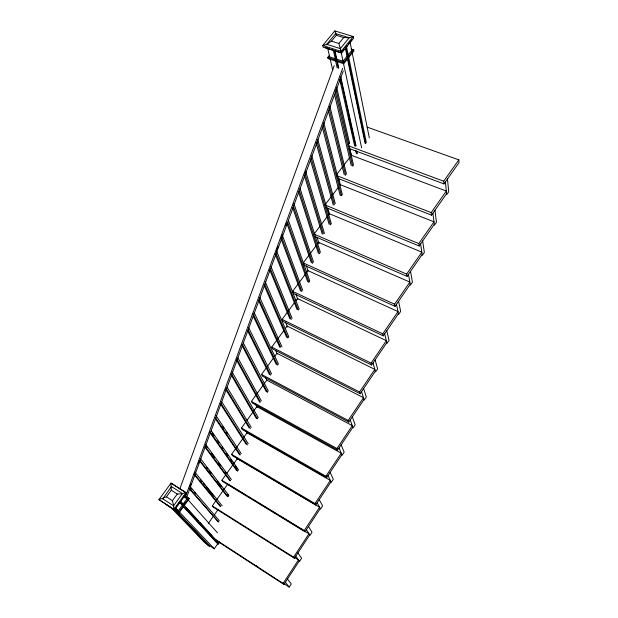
<?xml version="1.0" encoding="UTF-8"?>
<svg xmlns="http://www.w3.org/2000/svg" width="618" height="618" viewBox="0 0 618 618"><rect width="100%" height="100%" fill="white"/><g stroke="black" fill="none" stroke-linecap="round" stroke-linejoin="round"><path stroke-width="0.93" d="M184.805 495.69L189.216 498.687L178.911 512.986L158.942 499.614L166.427 496.833L171.279 490.198L171.055 483.114L186.049 492.592L186.651 493.28L174.562 509.981M179.83 488.869L334.23 65.632M185.083 497.822L342.658 68.343M189.904 486.598L190.9 483.879M194.23 474.825L195.226 472.106M198.548 463.044L199.544 460.333M277.019 249.278L278.015 246.559M281.337 237.505L282.333 234.786M285.663 225.732L286.659 223.013M186.651 497.366L343.253 70.931M282.774 582.913L289.224 587.1L291.287 583.933L287.44 579.081M299.243 561.013L283.932 584.45L283.106 583.438L298.479 559.931L294.423 557.374M309.695 534.956L294.392 558.278L293.596 557.166L308.961 533.774L304.859 531.264M225.74 474.879L221.885 480.294L222.889 481.623L304.991 531.766L320.286 508.56M304.991 531.766L304.226 530.545L319.583 507.27L237.304 458.641L226.837 473.334M315.728 504.891L314.995 503.57L330.344 480.425L247.022 432.793L231.603 454.33L232.584 455.76L315.728 504.891L331.009 481.816M341.878 454.717L326.605 477.668L325.91 476.239L341.252 453.218L256.864 406.629L246.953 420.387M262.974 385.439L251.41 401.406L252.337 403.029L337.637 450.074L352.893 427.254M337.637 450.074L336.972 448.529L352.299 425.647L266.829 380.124L264.079 383.925M364.056 399.429L348.815 422.102L348.189 420.449L363.5 397.706L276.926 353.28L274.724 356.3M283.732 330.754L271.742 347.1L272.608 348.938L360.139 393.751L375.373 371.225M360.139 393.751L359.56 391.974L374.848 369.386L287.154 326.088L285.439 328.421M386.837 342.635L371.627 365.006L371.086 363.114L386.358 340.68L297.513 298.548L295.798 300.866M298.309 283.685L292.608 291.356L293.403 293.426L383.276 335.868L382.766 333.851L398.023 311.58L308.003 270.645L299.452 282.156M383.276 335.868L398.463 313.658M316.354 245.423L303.245 262.936L304.01 265.114L395.08 306.327L410.244 284.28M395.08 306.327L394.616 304.18L409.85 282.071L318.633 242.38L317.498 243.901M314.763 236.431L407.053 276.362L406.636 274.091L421.839 252.159L329.409 213.735L328.266 215.249M407.053 276.362L422.194 254.492M171.34 507.849L204.319 542.256L214.268 548.792L219.174 541.716M183.291 506.497L218.162 544.134L218.857 543.129L183.932 505.014M325.655 207.362L419.197 245.979L418.819 243.577L433.998 221.823L340.325 184.712M176.308 510.738L209.672 545.771L209.324 546.273L177.953 512.855M419.197 245.979L434.307 224.288M189.185 488.653L218.37 521.886L219.243 520.634L190.143 486.629M337.582 178.254L431.511 215.164L431.179 212.623L446.327 191.055L351.387 155.303M431.511 215.164L446.598 193.658M208.312 523.438L213.264 516.409M214.369 514.848L218.224 509.371M199.313 460.588L226.76 495.852L227.918 496.563L228.791 495.327L200.371 458.502M294.392 558.278L213.318 507.169L212.283 505.933L227.702 484.164L229.348 485.169M209.595 432.121L236.416 470.228L237.59 470.931L238.463 469.695L211.286 430.754M349.68 148.706L444.002 183.909L443.716 181.221L458.834 159.853L367.131 127.115M444.002 183.909L459.058 162.596L458.834 159.853M231.117 374.817L256.099 418.015L257.304 418.687L258.177 417.467L231.951 371.712M326.605 477.668L242.395 429.564L241.445 428.035L245.848 421.916M241.8 345.068L266.134 391.403L267.347 392.059L268.22 390.846L243.214 342.758M178.301 510.808L187.038 498.703L188.822 498.239L178.502 512.554L178.301 510.808L175.195 508.792M179.738 502.395L182.835 505.539L183.531 504.574L180.217 500.959M184.164 503.678L185.253 502.171M173.936 509.325L173.542 505.779L182.426 493.535L186.049 492.592L173.936 509.325L158.942 499.614L171.055 483.114L186.651 493.28M176.987 505.609L179.189 502.565M179.985 501.468L180.487 500.781M183.044 497.243L184.141 495.721M173.751 505.995L172.43 500.696L177.281 494.021L182.627 493.759M264.11 285.238L286.582 337.15L287.834 337.776L288.706 336.578L265.307 281.955M348.815 422.102L262.411 376.161L261.514 374.423L273.627 357.807M162.766 498.904L171.433 486.559L182.426 493.535M286.976 223.6L307.571 281.468L308.853 282.055L309.726 280.881L288.374 220.224M371.627 365.006L282.936 321.36L282.102 319.413L294.662 302.411M320.294 225.825L314.029 234.129L406.636 274.091M321.43 224.311L327.131 216.756M322.302 127.169L340.109 195.141L341.445 195.682L342.31 194.531L323.762 122.743M325.524 204.187L338.618 186.96M336.594 174.608L342.851 166.443M343.987 164.96L349.68 157.528M348.436 143.832L349.61 142.302M343.685 63.693L343.029 61.236L351.735 50.491L353.743 49.903L353.959 50.993L343.685 63.693L327.934 58.571L327.679 57.497L329.502 55.28M345.215 47.493L347.046 56.277L347.656 56.47L348.351 55.612L346.497 46.628L345.114 47.617A1.676 0.973 43.3 0 0 346.134 46.898M336.462 59.73L334.469 50.792L334.917 50.498L336.856 59.235L336.462 59.73L335.396 59.382L335.798 58.895M344.234 49.208L341.337 52.762L325.392 47.671M345.392 47.787L347.022 45.786A1.676 0.973 43.3 0 1 346.443 46.535M348.289 44.233L351.773 39.969M341.53 53.04L353.581 38.254L353.257 36.57L334.825 30.9L322.72 45.493L323.106 47.161L341.53 53.04L338.88 43.469L343.724 37.567L349.17 37.76L353.257 36.57L341.175 51.371L322.72 45.493L326.783 44.311L331.487 41.143L336.339 35.28L334.825 30.9M340.433 49.154L340.309 48.598L349.17 37.76L335.651 33.588L326.783 44.311L326.907 44.867M336.339 35.28L343.724 37.567M331.487 41.143L338.88 43.469M351.117 49.077L353.743 49.903L343.454 62.611L327.679 57.497L329.68 56.91L343.029 61.236M326.783 44.311L340.309 48.598M334.917 50.498L335.072 50.545A1.723 0.834 -73.8 0 1 334.014 50.437M347.741 55.419L348.351 55.612M349.054 146.033L443.716 181.221M336.926 175.705L431.179 212.623M324.952 204.937L418.819 243.577M303.245 262.936L394.616 304.18M292.608 291.356L382.766 333.851M282.102 319.413L371.086 363.114M271.742 347.1L359.56 391.974M261.514 374.423L348.189 420.449M251.41 401.406L336.972 448.529M241.445 428.035L325.91 476.239M231.603 454.33L314.995 503.57M221.885 480.294L304.226 530.545M230.985 486.173L246.582 495.69M248.22 496.694L251.503 498.695M253.148 499.699L255.613 501.206M257.25 502.202L268.745 509.217M270.383 510.221L276.949 514.23M278.594 515.234L285.979 519.746M287.617 520.742L299.112 527.757M300.75 528.761L303.214 530.267M227.633 494.609L228.791 495.327M212.283 505.933L293.596 557.166M186.01 496.648L189.216 498.687M184.712 497.22L187.038 498.703M171.279 490.198L177.281 494.021M183.531 504.574L180.441 501.43M166.427 496.833L172.43 500.696M162.549 498.68L173.542 505.779M174.832 508.722L177.938 510.731M178.911 512.986L165.655 504.234M256.184 565.64L257.799 566.683M213.249 538.039L283.106 583.438M214.384 539.228L283.932 584.45M218.857 543.129L217.103 541.422M173.952 509.224L209.324 546.273M172.963 508.583L208.421 545.679M175.056 507.378L214.268 548.792M179.514 501.932L182.835 505.539M183.137 506.111L218.162 544.134M186.026 507.517L198.324 520.943M199.622 522.349L211.928 535.775M184.527 495.891L217.474 532.816M189.17 487.981L218.37 521.886M190.777 488.035L192.02 489.479M194.5 492.376L195.744 493.828M194.261 473.96L220.726 506.32M194.23 474.663L220.17 506.335M195.242 472.615L222.21 505.81M200.611 479.977L201.808 481.453M203.616 483.67L204.821 485.145M206.018 486.621L213.836 496.223M285.338 582.295L289.224 587.1M199.977 460.588L227.918 496.563M206.682 467.525L207.849 469.031M209.015 470.537L211.341 473.542M217.157 481.067L221.236 486.335M204.998 447.169L229.881 480.789M205.122 446.389L230.491 480.734M205.972 445.841L207.092 447.37M211.603 453.504L214.423 457.328M218.363 462.697L220.618 465.756M225.122 471.889L226.25 473.419M205.539 444.288L231.371 479.491M295.798 556.138L299.529 561.414L301.592 558.255L297.899 552.932M210.313 432.082L237.59 470.931M212.206 433.133L213.836 435.474M217.66 440.935L218.749 442.488M222.024 447.169L223.113 448.73M226.381 453.403L228.019 455.744M230.746 459.645L232.383 461.978M235.11 465.879L237.297 469M236.555 457.544L237.575 459.043M215.327 418.533L239.707 454.925M215.535 417.683L240.363 454.833M222.634 426.729L223.685 428.313M226.327 432.283L227.385 433.867M215.991 415.566L241.244 453.597M220.549 404.064L246.196 444.288M220.804 403.175L247.385 444.975M221.777 401.855L248.258 443.747M306.389 529.634L309.966 535.397L312.028 532.252L308.49 526.443M245.794 430.816L247.285 433.226M225.809 389.494L249.147 427.919M226.111 388.567L250.352 428.606M227.084 387.254L251.232 427.37M231.456 373.859L257.304 418.687M255.481 404.172L257.219 407.254M236.455 360.039L259.707 402.218M236.841 359.043L260.456 402.04M317.127 502.774L320.541 509.031L322.604 505.91L319.228 499.607M237.814 357.737L261.337 400.819M242.673 344.906L267.347 392.059M265.493 377.505L266.752 379.97M247.656 330.924L269.487 374.547M248.127 329.888L270.715 375.203M248.675 327.733L271.596 373.983M328.011 475.559L331.256 482.326L333.318 479.22L330.105 472.407M253.11 315.837L276.292 364.45M253.21 313.898L277.528 365.091L278.401 363.886L254.183 312.6M275.636 350.499L277.258 353.99M258.571 300.541L279.846 347.378M259.127 299.467L280.703 347.138M259.714 297.304L281.97 346.806M264.705 284.118L287.834 337.776M339.035 447.98L342.117 455.273L344.172 452.183L341.128 444.844M285.416 321.97L287.54 327.007M269.695 269.819L289.942 318.903M270.329 268.66L291.202 319.521M270.939 266.489L292.082 318.316M275.288 254.191L297.011 309.487M275.968 253.032L298.27 310.097L299.143 308.907L276.594 250.862M295.837 294.191L297.884 299.521M280.966 238.548L300.58 291.001M281.677 237.351L301.862 291.603M282.31 235.172L302.743 290.414M350.213 420.024L353.117 427.849L355.172 424.782L352.306 416.903M287.725 222.387L308.853 282.055M306.319 265.81L308.119 270.97M292.693 207.633L311.372 262.797M293.179 205.508L312.669 263.376M293.851 203.345L313.55 262.194M361.538 391.681L364.265 400.062L366.319 397.011L363.631 388.591M298.486 191.65L318.278 253.071L319.576 253.643L299.313 190.398M299.993 188.227L320.441 252.476M317.026 237.281L319.027 243.623M304.303 175.45L322.272 234.152M304.883 173.264L323.307 233.797M305.586 171.101L324.465 233.542M310.429 160.054L329.116 224.303M311.063 157.853L330.437 224.859L331.302 223.693L311.773 155.697M327.81 208.15L329.572 214.315M373.025 362.959L375.566 371.905L377.613 368.876L375.111 359.885M316.099 142.797L333.311 205.122M317.034 141.476L334.384 204.736M317.752 139.313L335.265 203.569M323.029 124.906L341.445 195.682M338.571 177.914L340.479 185.323M328.305 110.491L344.272 174.824M329.077 108.212L345.624 175.35M384.666 333.828L387.015 343.361L389.062 340.348L386.752 330.777M329.819 106.057L346.497 174.199M334.57 94.616L351.248 165.593M335.165 91.387L352.6 166.111L353.465 164.967L335.922 89.239M349.912 148.93L351.58 156.153M327.555 47.679L329.718 57.072M330.151 58.949L332.747 70.22M336.632 87.123L349.603 143.469M333.396 50.452L335.396 59.382M335.489 60.41L337.173 67.926M339.699 79.204L354.632 145.91M355.69 150.614L356.316 153.426L357.405 153.836L356.771 151.016M336.702 60.803L338.37 68.32M340.255 76.779L355.729 146.319M340.711 81.545L341.345 84.365M348.691 117.258L349.525 121.02M349.95 122.897L350.785 126.659M351.209 128.536L352.044 132.298M337.304 61.259L338.764 67.841M340.85 77.235L356.084 145.863M341.036 51.974L343.06 61.383M343.461 63.26L361.646 147.918M396.47 304.303L398.625 314.423L400.665 311.433L398.556 301.275M347.37 58.424L365.107 143.391M348.575 56.702L366.35 142.681M345.794 47.486L347.656 56.47M347.787 57.675L365.655 143.592M350.043 42.086L369.34 137.93M408.444 274.353L410.398 285.091L412.438 282.125L410.522 271.348M420.58 243.986L422.326 255.358L424.365 252.414L422.658 241.012M432.894 213.187L434.423 225.199L436.455 222.279L434.972 210.236M445.385 181.947L446.698 194.624L448.722 191.727L447.455 179.019M333.372 50.352A1.723 0.834 -73.9 0 1 332.631 49.996"/></g></svg>
